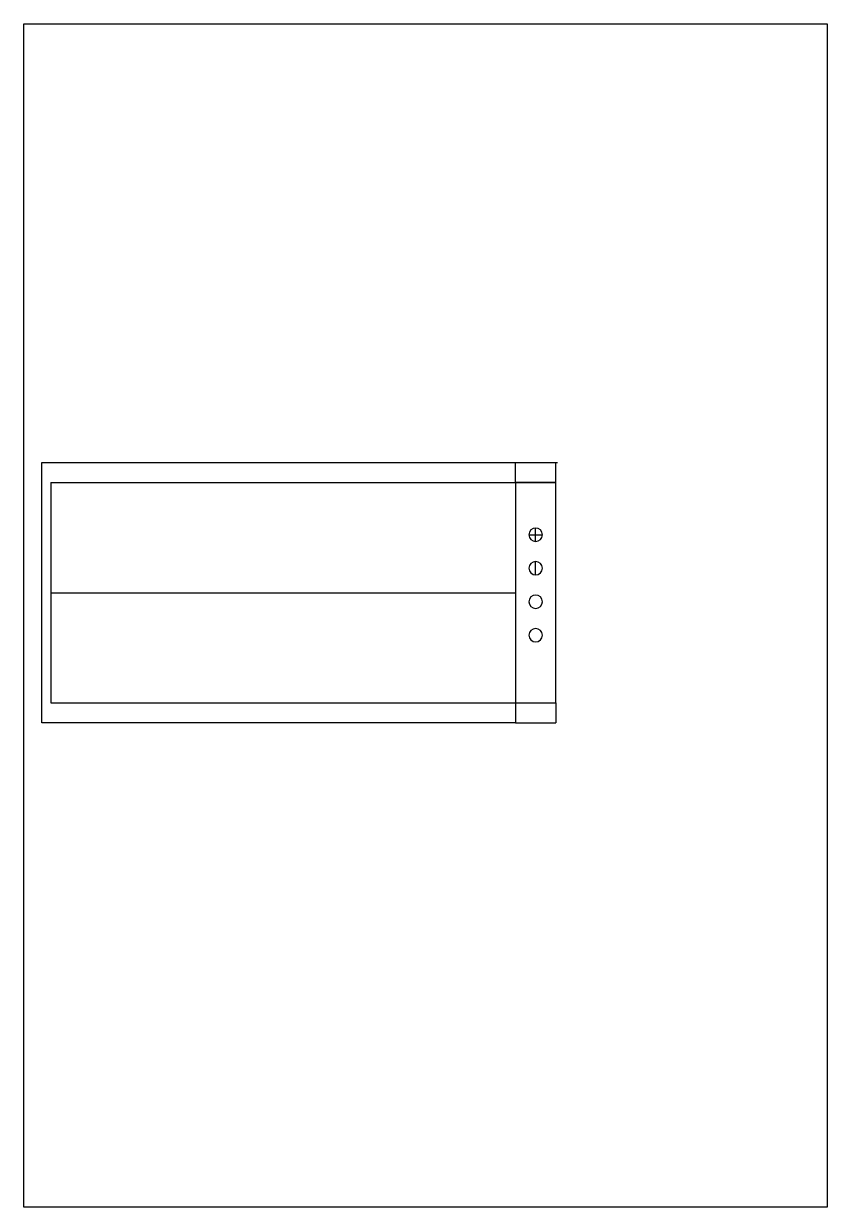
# Model space of a CAD drawing. Header units: millimetres. Extents: x -39.7 to 20.3, y -59.4 to 29.
import ezdxf

# ---------------------------------------------------------------- set-up
doc = ezdxf.new("R2010")
doc.units = ezdxf.units.MM
doc.layers.get('0').update_dxf_attribs({"linetype": 'CONTINUOUS'})

msp = doc.modelspace()

# ---------------------------------------------------------------- linework, layer by layer
for p, q in [((-38.403, -23.206), (-38.403, -3.756)), ((-38.403, -3.756), (-3.018, -3.756)), ((-3.024, -5.256), (-3.024, -3.756)), ((-3.018, -3.756), (0.1, -3.756)), ((-0.024, -5.256), (-0.024, -3.756)), ((-37.724, -5.256), (-37.724, -21.706)), ((-37.724, -5.256), (-0.024, -5.256)), ((-3.024, -5.256), (-3.024, -21.706)), ((-0.024, -5.256), (-3.024, -5.256)), ((-0.024, -5.256), (-3.024, -5.256)), ((-3.024, -5.256), (-3.024, -21.706)), ((-0.024, -5.256), (-1.524, -5.256)), ((-0.024, -5.256), (-1.524, -5.256)), ((-0.024, -21.706), (-0.024, -5.256)), ((-0.024, -21.706), (-0.024, -5.256)), ((-1.524, -9.656), (-1.524, -8.656)), ((-1.524, -9.656), (-1.524, -8.656)), ((-2.024, -9.176), (-1.024, -9.176)), ((-2.024, -9.176), (-1.024, -9.176)), ((-1.524, -12.156), (-1.524, -11.156)), ((-1.524, -12.156), (-1.524, -11.156)), ((-37.724, -13.481), (-3.024, -13.481)), ((-37.724, -21.706), (-0.024, -21.706)), ((-37.724, -21.706), (-0.024, -21.706)), ((-3.024, -21.706), (-3.024, -23.206)), ((-0.024, -21.706), (-0.024, -23.206)), ((-3.02, -23.206), (-38.403, -23.206)), ((-3.024, -23.206), (-0.024, -23.206))]:
    msp.add_line(p, q)
msp.add_lwpolyline([(20.252, 28.993), (20.252, -59.363), (-39.748, -59.363), (-39.748, 28.993)], close=True)
at = {"extrusion": (3.48336e-16, -8.57253e-16, -1)}
for centre in [(1.524, -9.156), (1.524, -9.156), (1.524, -11.656), (1.524, -11.656), (1.524, -14.156), (1.524, -14.156), (1.524, -16.656), (1.524, -16.656)]:
    msp.add_circle(centre, 0.5, dxfattribs=at)

doc.saveas('drawing.dxf')
